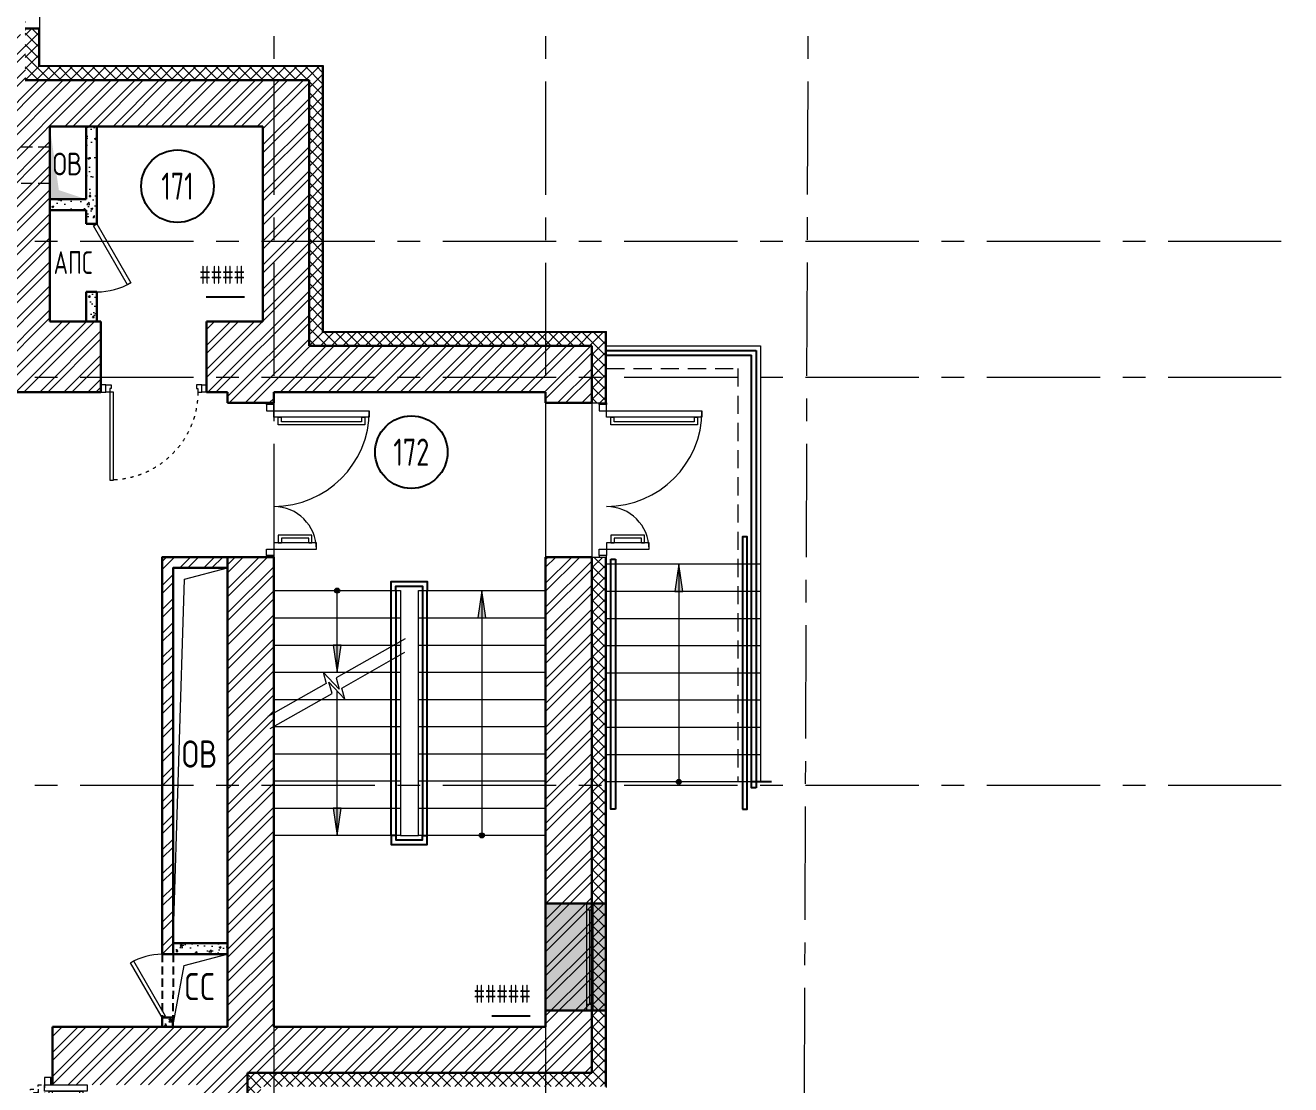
# Model space of a CAD drawing. Header units: millimetres. Extents: x -13407 to 8063098, y -2635 to 109271.
# Drawn here: x 14830 to 28790, y 36090 to 47776 of the extents above; entities that cross this region are included whole.
import ezdxf
from ezdxf.enums import TextEntityAlignment as Align

# ---------------------------------------------------------------- set-up
doc = ezdxf.new("R2010")
doc.units = ezdxf.units.MM
for name, pattern in [('ACAD_ISO03W100', [30, 12, -18]), ('ADSK_Скрыто', [6, 3, -3]), ('ADSK_Штрих_ш3 п1_5', [4.5, 3, -1.5]), ('ADSK_Штриховая_ш2 п1', [3, 2, -1]), ('CENTER', [2, 1.25, -0.25, 0.25, -0.25]), ('DASHED', [19.05, 12.7, -6.35])]:
    doc.linetypes.add(name, pattern=pattern)
doc.layers.get('Defpoints').update_dxf_attribs({"color": 6})
for name, color, linetype, lineweight in [('АР_Двери', 5, 'Continuous', 18), ('АР_Лестницы', 250, 'Continuous', 15), ('АР_Лестницы ограждение', 94, 'Continuous', 25), ('АР_Маркер экспликации', 239, 'Continuous', 13), ('АР_Навесной фасад', 5, 'Continuous', 5), ('АР_Номер помещения', 1, 'Continuous', 25), ('АР_Окна БЛОК', 250, 'Continuous', 13), ('АР_Оси', 193, 'Continuous', 9), ('АР_Перегородки газоблок', 165, 'Continuous', 30), ('АР_Перегородки газоблок_Штрих', 165, 'Continuous', 5), ('АР_Перегородки_кирпич_Штрих', 244, 'Continuous', 5), ('АР_Помещения_площадь', 19, 'Continuous', 9), ('АР_Сущ Несущая стена', 202, 'Continuous', 30), ('АР_тонкая линия', 250, 'Continuous', 0), ('АР_Утеплитель', 250, 'Continuous', 9), ('АР_Шкафы ЭОМ', 1, 'Continuous', 0), ('АР_Штриховка кирпич', 250, 'Continuous', 9), ('Спринклеры', 7, 'Continuous', 18), ('Функциональное зонирование', 250, 'Continuous', 18)]:
    doc.layers.add(name, color=color, linetype=linetype, lineweight=lineweight)
doc.layers.add('АР_Отверстия', color=251, linetype='Continuous')
doc.layers.get('АР_Маркер экспликации').off()
doc.styles.add('ICOCPEUR', font='isocpeur.ttf')
doc.styles.add('ISOCPEUR', font='isocpeur.ttf', dxfattribs={"width": 0.7})
doc.styles.get("Standard").update_dxf_attribs({"font": 'arial.ttf'})
pattern_1 = [(50, (211803.85, -55205.68), (215.17805, -18.82564), [22.5, -247.5]), (355, (211803.85, -55205.68), (-41.6254, 225.65764), [18, -198]), (100.45144, (211821.79, -55207.25), (173.55265, 206.832), [19.12206, -210.34263]), (46.1842, (211803.85, -55145.68), (320.1724, -49.6558), [33.75, -371.25]), (96.63564, (211830.53, -55149.82), (280.3986, 292.2356), [28.6831, -315.51413]), (351.18416, (211803.85, -55145.68), (280.3986, 292.2356), [27, -297]), (21, (211833.85, -55160.68), (179.07212, -120.78567), [22.5, -247.5]), (326, (211833.85, -55160.68), (72.9946, 217.54501), [18, -198]), (71.45144, (211848.78, -55170.75), (252.06671, 96.75935), [19.12206, -210.34263]), (37.5, (211803.85, -55205.68), (3.647957, 99.868156), [0, -195.6, 0, -201, 0, -198.75]), (7.5, (211803.85, -55205.68), (78.92086, 118.323514), [0, -114.6, 0, -191.1, 0, -75.75]), (327.5, (211736.95, -55205.68), (160.14673, -6.766462), [0, -75, 0, -234, 0, -310.5]), (317.5, (211706.95, -55205.68), (174.95585, 30.031495), [0, -97.5, 0, -155.4, 0, -220.5])]
pattern_2 = [(45, (-951676.66, 109617.1), (-132.58252, 132.58252), []), (45, (-951588.28, 109617.1), (-132.58252, 132.58252), [])]

# ---------------------------------------------------------------- blocks, each defined once
blk = doc.blocks.new('*U295')
h = blk.add_hatch(color=253)
h.dxf.hatch_style = 1
edge = h.paths.add_edge_path()
edge.add_arc((0, 0), 27.6, 359.64, 719.64)
h = blk.add_hatch(color=253)
h.dxf.hatch_style = 1
h.paths.add_polyline_path([(2100, -44), (2100, 44), (2400, 0)])
at = {"color": 253}
blk.add_line((2400, 0), (0, 0), dxfattribs=at)
blk.add_lwpolyline([(2100, 44), (2100, -44), (2400, 0), (2100, 44)], dxfattribs=at)
blk.add_circle((0, 0), 27.6, dxfattribs=at)
blk = doc.blocks.new('*U355')
h = blk.add_hatch(color=253)
h.dxf.hatch_style = 1
edge = h.paths.add_edge_path()
edge.add_arc((0, 0), 27.6, 359.64, 719.64)
h = blk.add_hatch(color=253)
h.dxf.hatch_style = 1
h.paths.add_polyline_path([(2400, -44), (2400, 44), (2700, 0)])
at = {"color": 253}
blk.add_line((2700, 0), (0, 0), dxfattribs=at)
blk.add_lwpolyline([(2400, 44), (2400, -44), (2700, 0), (2400, 44)], dxfattribs=at)
blk.add_circle((0, 0), 27.6, dxfattribs=at)
blk = doc.blocks.new('*U356')
h = blk.add_hatch(color=253)
h.dxf.hatch_style = 1
edge = h.paths.add_edge_path()
edge.add_arc((0, 0), 27.6, 359.64, 719.64)
h = blk.add_hatch(color=253)
h.dxf.hatch_style = 1
h.paths.add_polyline_path([(600, -44), (600, 44), (900, 0)])
at = {"color": 253}
blk.add_line((900, 0), (0, 0), dxfattribs=at)
blk.add_lwpolyline([(600, 44), (600, -44), (900, 0), (600, 44)], dxfattribs=at)
blk.add_circle((0, 0), 27.6, dxfattribs=at)
blk = doc.blocks.new('*U374')
at = {"color": 253}
for points in [[(-55, -80), (-55, 0), (-115, 0), (-115, -40), (-100, -40), (-100, -80), (-55, -80)], [(0, 0), (0, -80), (-55, -80), (-55, 0), (0, 0)], [(-1170, 0), (-1170, -80), (-1115, -80), (-1115, 0), (-1170, 0)], [(-1115, -80), (-1115, 0), (-1055, 0), (-1055, -40), (-1070, -40), (-1070, -80), (-1115, -80)]]:
    blk.add_lwpolyline(points, dxfattribs=at)
blk.add_lwpolyline([(-100, -80), (-100, -1050), (-140, -1050), (-140, -80)], close=True, dxfattribs=at)
at = {"color": 253, "linetype": 'ACAD_ISO03W100', "ltscale": 3}
blk.add_arc((-100, -80), 970, 180, 270, dxfattribs=at)
blk = doc.blocks.new('*U395')
h = blk.add_hatch(color=253)
h.dxf.hatch_style = 1
h.paths.add_polyline_path([(-1180, -450), (0, -450), (0, 220), (-1180, 220)])
at = {"color": 253, "lineweight": 30}
for p, q in [((-1180, -450), (-1180, 220)), ((0, -450), (0, 220))]:
    blk.add_line(p, q, dxfattribs=at)
at = {"color": 253}
for p, q in [((0, 220), (-1180, 220)), ((-1180, 70), (0, 70)), ((-1180, 0), (0, 0)), ((-1110, 0), (-1110, 70)), ((-1110, 35), (-70, 35)), ((-70, 0), (-70, 70)), ((-1180, -450), (0, -450)), ((-1180, -450), (-1180, -450)), ((-1180, -450), (-1180, -450)), ((0, -450), (0, -450)), ((0, -450), (0, -450))]:
    blk.add_line(p, q, dxfattribs=at)
blk = doc.blocks.new('*U563')
at = {"layer": 'Defpoints', "color": 253}
blk.add_line((-12827, -3942), (-13249, -3942), dxfattribs=at)
at = {"layer": 'АР_Номер помещения', "color": 253}
blk.add_circle((-14138, 2280), 400, dxfattribs=at)
at = {"layer": 'Defpoints', "color": 253, "style": 'ISOCPEUR', "width": 0.7, "flags": 1}
blk.add_attdef('КАТЕГОРИЯ', (-499, -2092), '', height=250, dxfattribs=at)
at = {"layer": 'Defpoints', "color": 253, "style": 'ISOCPEUR', "width": 0.7}
blk.add_attdef('ПЛОЩАДЬ_ПОМЕЩЕНИЯ', text='', height=200, dxfattribs=at).set_placement((-12822, -3695), align=Align.MIDDLE_RIGHT)
at = {"layer": 'АР_Номер помещения', "color": 253, "style": 'ISOCPEUR', "width": 0.7}
blk.add_attdef('НОМЕР_ПОМЕЩЕНИЯ', text='', height=300, dxfattribs=at).set_placement((-14138, 2280), align=Align.MIDDLE_CENTER)
at = {"layer": 'АР_Помещения_площадь', "color": 253, "lineweight": 30, "width": 0.7, "flags": 104}
blk.add_attdef('ИМЯ_ПОМЕЩЕНИЯ', text='', height=100, dxfattribs=at).set_placement((158, 1217), align=Align.MIDDLE_CENTER)
blk = doc.blocks.new('*U588')
at = {"layer": 'Defpoints', "color": 253}
blk.add_line((-20356, 1785), (-20778, 1785), dxfattribs=at)
at = {"layer": 'АР_Номер помещения', "color": 253}
blk.add_circle((-21095, 3010), 400, dxfattribs=at)
at = {"layer": 'Defpoints', "color": 253, "style": 'ISOCPEUR', "width": 0.7}
blk.add_attdef('ПЛОЩАДЬ_ПОМЕЩЕНИЯ', text='', height=200, dxfattribs=at).set_placement((-20351, 2032), align=Align.MIDDLE_RIGHT)
at = {"layer": 'Defpoints', "color": 253, "style": 'ISOCPEUR', "width": 0.7, "flags": 1}
blk.add_attdef('КАТЕГОРИЯ', (-499, -2092), '', height=250, dxfattribs=at)
at = {"layer": 'АР_Номер помещения', "color": 253, "style": 'ISOCPEUR', "width": 0.7}
blk.add_attdef('НОМЕР_ПОМЕЩЕНИЯ', text='', height=300, dxfattribs=at).set_placement((-21095, 3010), align=Align.MIDDLE_CENTER)
at = {"layer": 'АР_Помещения_площадь', "color": 253, "lineweight": 30, "width": 0.7, "flags": 104}
blk.add_attdef('ИМЯ_ПОМЕЩЕНИЯ', text='', height=100, dxfattribs=at).set_placement((158, 1217), align=Align.MIDDLE_CENTER)
blk = doc.blocks.new('*U456')
at = {"color": 253}
for p, q in [((-750, 0), (-750, 100)), ((0, 0), (0, 100))]:
    blk.add_line(p, q, dxfattribs=at)
blk.add_lwpolyline([(0, 0), (-650, -375), (-671, -337), (-22, 38)], close=True, dxfattribs=at)
blk.add_arc((0, 0), 750, 180, 210, dxfattribs=at)
blk = doc.blocks.new('*U455')
at = {"color": 253}
for p, q in [((-750, 0), (-750, 100)), ((0, 0), (0, 100))]:
    blk.add_line(p, q, dxfattribs=at)
blk.add_lwpolyline([(0, 0), (-650, -375), (-671, -337), (-22, 38)], close=True, dxfattribs=at)
blk.add_arc((0, 0), 750, 180, 210, dxfattribs=at)
blk = doc.blocks.new('дв.1700')
at = {"layer": 'АР_Двери', "color": 253}
for points in [[(-87, 0), (-87, -80), (-70, -80), (-70, 0), (-87, 0)], [(-70, -80), (-70, 0), (0, 0), (0, -30), (0, -30), (0, -80), (-70, -80)], [(1596, -80), (1596, 0), (1526, 0), (1526, -30), (1526, -30), (1526, -80), (1596, -80)], [(1613, 0), (1613, -80), (1596, -80), (1596, 0), (1613, 0)]]:
    blk.add_lwpolyline(points, dxfattribs=at)
for points in [[(0, -80), (-692, -876), (-639, -922), (53, -126)], [(1997, -150), (1526, -150), (1526, -80), (1997, -80)], [(20, -164), (-606, -884), (-542, -940), (84, -219)], [(-3, -190), (-583, -858), (-546, -890), (35, -223)], [(1947, -235), (1576, -235), (1576, -150), (1947, -150)], [(1912, -200), (1611, -200), (1611, -150), (1912, -150)]]:
    blk.add_lwpolyline(points, close=True, dxfattribs=at)
at = {"layer": 'АР_Двери', "color": 253, "linetype": 'ACAD_ISO03W100', "ltscale": 3}
for points in [[(0, -80), (0, -1135), (70, -1135), (70, -80)], [(1456, -551), (1456, -80), (1526, -80), (1526, -551)]]:
    blk.add_lwpolyline(points, close=True, dxfattribs=at)
for points in [[(70, -1050), (70, -1085), (155, -1085), (155, -130), (70, -130), (70, -165)], [(1456, -466), (1456, -501), (1371, -501), (1371, -130), (1456, -130), (1456, -165)], [(70, -1050), (120, -1050), (120, -165), (70, -165)], [(1456, -466), (1406, -466), (1406, -165), (1456, -165)]]:
    blk.add_lwpolyline(points, dxfattribs=at)
for centre, radius, start, end in [((0, -80), 1055, 229, 0), ((1526, -80), 471, 180, 351.4758)]:
    blk.add_arc(centre, radius, start, end, dxfattribs=at)
blk = doc.blocks.new('1700-2')
at = {"color": 253}
for points in [[(80, 1600), (0, 1600), (0, 1583), (80, 1583), (80, 1600)], [(0, 1583), (80, 1583), (80, 1513), (50, 1513), (50, 1513), (0, 1513), (0, 1583)], [(-386, 1443), (-421, 1443), (-421, 1358), (-50, 1358), (-50, 1443), (-85, 1443)], [(-386, 1443), (-386, 1393), (-85, 1393), (-85, 1443)], [(-970, 57), (-1005, 57), (-1005, 142), (-50, 142), (-50, 57), (-85, 57)], [(-970, 57), (-970, 107), (-85, 107), (-85, 57)], [(0, -83), (80, -83), (80, -13), (50, -13), (50, -13), (0, -13), (0, -83)], [(80, -100), (0, -100), (0, -83), (80, -83), (80, -100)]]:
    blk.add_lwpolyline(points, dxfattribs=at)
for points in [[(-471, 1443), (0, 1443), (0, 1513), (-471, 1513)], [(0, -13), (-1055, -13), (-1055, 57), (0, 57)]]:
    blk.add_lwpolyline(points, close=True, dxfattribs=at)
for centre, radius, start, end in [((0, 1513), 471, 180, 270), ((0, -13), 1055, 90, 180)]:
    blk.add_arc(centre, radius, start, end, dxfattribs=at)

msp = doc.modelspace()

# ---------------------------------------------------------------- hatches: boundary and pattern name
at = {"layer": 'АР_Лестницы'}
h = msp.add_hatch(color=253, dxfattribs=at)
h.dxf.hatch_style = 1
h.paths.add_polyline_path([(18226, 39140), (18314.6, 39140), (18270.3, 38840)])
at = {"layer": 'АР_Перегородки газоблок_Штрих', "ltscale": 100}
h = msp.add_hatch(dxfattribs=at)
h.set_pattern_fill('AR-CONC', color=253, scale=30)
h.set_pattern_definition(pattern_1)
h.paths.add_polyline_path([(15619.8, 45738.4), (15499.8, 45858.4), (15619.8, 45736.9), (15619.8, 46660), (15501.3, 46656.5), (15498.3, 46660.3), (15499.8, 45858.4), (15099.8, 45858.4), (15099.8, 45738.4), (15499.8, 45738.4), (15499.8, 45585), (15619.8, 45585)])
h = msp.add_hatch(dxfattribs=at)
h.set_pattern_fill('AR-CONC', color=253, scale=30)
h.set_pattern_definition(pattern_1)
h.paths.add_polyline_path([(15619.8, 44835), (15499.8, 44835), (15499.8, 44510), (15619.8, 44510)])
h = msp.add_hatch(dxfattribs=at)
h.set_pattern_fill('AR-CONC', color=253, scale=30)
h.set_pattern_definition([(50, (76865.7, -56750.77), (215.17805, -18.82564), [22.5, -247.5]), (355, (76865.7, -56750.77), (-41.6254, 225.65764), [18, -198]), (100.45144, (76883.63, -56752.34), (173.55265, 206.832), [19.12206, -210.34263]), (46.1842, (76865.7, -56690.77), (320.1724, -49.6558), [33.75, -371.25]), (96.63564, (76892.38, -56694.9), (280.3986, 292.2356), [28.6831, -315.5141]), (351.18416, (76865.7, -56690.77), (280.3986, 292.2356), [27, -297]), (21, (76895.7, -56705.77), (179.07212, -120.78567), [22.5, -247.5]), (326, (76895.7, -56705.77), (72.9946, 217.545), [18, -198]), (71.45144, (76910.62, -56715.84), (252.0667, 96.75935), [19.12206, -210.34263]), (37.5, (76865.7, -56750.77), (3.647957, 99.868156), [0, -195.6, 0, -201, 0, -198.75]), (7.5, (76865.7, -56750.77), (78.92086, 118.32351), [0, -114.6, 0, -191.1, 0, -75.75]), (327.5, (76798.8, -56750.77), (160.14673, -6.76646), [0, -75, 0, -234, 0, -310.5]), (317.5, (76768.8, -56750.77), (174.95585, 30.0315), [0, -97.5, 0, -155.4, 0, -220.5])])
h.paths.add_polyline_path([(17060, 37650.1), (16460.5, 37650), (16460.5, 37529.9), (17060, 37530)])
h = msp.add_hatch(dxfattribs=at)
h.set_pattern_fill('AR-CONC', color=253, scale=30)
h.set_pattern_definition([(50, (76743.66, -57570.77), (215.17805, -18.82564), [22.5, -247.5]), (355, (76743.66, -57570.77), (-41.6254, 225.65764), [18, -198]), (100.45144, (76761.6, -57572.34), (173.55265, 206.832), [19.12206, -210.34263]), (46.1842, (76743.66, -57510.77), (320.1724, -49.6558), [33.75, -371.25]), (96.63564, (76770.34, -57514.9), (280.3986, 292.2356), [28.6831, -315.5141]), (351.18416, (76743.66, -57510.77), (280.3986, 292.2356), [27, -297]), (21, (76773.66, -57525.77), (179.07212, -120.78567), [22.5, -247.5]), (326, (76773.66, -57525.77), (72.9946, 217.545), [18, -198]), (71.45144, (76788.59, -57535.84), (252.0667, 96.75935), [19.12206, -210.34263]), (37.5, (76743.66, -57570.77), (3.647957, 99.868156), [0, -195.6, 0, -201, 0, -198.75]), (7.5, (76743.66, -57570.77), (78.92086, 118.32351), [0, -114.6, 0, -191.1, 0, -75.75]), (327.5, (76676.76, -57570.77), (160.14673, -6.76646), [0, -75, 0, -234, 0, -310.5]), (317.5, (76646.76, -57570.77), (174.95585, 30.0315), [0, -97.5, 0, -155.4, 0, -220.5])])
h.paths.add_polyline_path([(16458.5, 36830.1), (16338.5, 36830), (16338.5, 36730), (16458.5, 36730.1)])
at = {"layer": 'АР_Перегородки_кирпич_Штрих', "ltscale": 100}
h = msp.add_hatch(dxfattribs=at)
h.set_pattern_fill('ANSI32', color=253, scale=500)
h.set_pattern_definition([(45, (-951059.5, 101711.4), (-132.58252, 132.58252), []), (45, (-950971.1, 101711.4), (-132.58252, 132.58252), [])])
h.paths.add_polyline_path([(16460.5, 41790), (17060, 41790), (17060, 41910), (16340.5, 41910), (16340.5, 37916.9), (16340.5, 37796.9), (16340.5, 37529.9), (16460.5, 37529.9)])
at = {"layer": 'АР_Утеплитель', "ltscale": 100}
h = msp.add_hatch(dxfattribs=at)
h.set_pattern_fill('ANSI37', color=253, scale=700)
h.set_pattern_definition([(45, (47385, 6100), (-61.87184, 61.87184), []), (135, (47385, 6100), (-61.87184, -61.87184), [])])
h.paths.add_polyline_path([(55415, 3491.3), (55265, 3491.3), (55265, 1960), (55415, 1960)], flags=17)
h.paths.add_polyline_path([(55040, 27630), (55040, 27480), (62165, 27480), (62165, 22790), (62315, 22790), (62315, 27630)])
h.paths.add_polyline_path([(53370, 27630), (53370, 27480), (53889.9, 27480), (53889.9, 27630)])
h.paths.add_polyline_path([(47985, 31445), (47985, 31595), (46215, 31595), (46215, 31445)])
h.paths.add_polyline_path([(47985, 31595), (47985, 31445), (51665, 31445), (51665, 27480), (51855, 27480), (51855, 27630), (51815, 27630), (51815, 31595)])
h.paths.add_polyline_path([(26921.2, 31445), (26921.2, 31595), (26405, 31595), (26405, 31445)])
h.paths.add_polyline_path([(17279.8, 33895), (17429.8, 33895), (17429.8, 35940), (17279.8, 35940)])
h.paths.add_polyline_path([(68665, 6786.4), (68515, 6786.4), (68515, -100), (55415, -100), (55415, 1560), (55265, 1560), (55265, -250), (68665, -250)])
h.paths.add_polyline_path([(68515, 6786.4), (68665, 6786.4), (68665, 7751.7), (68515, 7751.7)])
h.paths.add_polyline_path([(14979.8, 47738.8), (14829.4, 47738.8), (14829.8, 47170), (17959.8, 47170), (17959.8, 44240), (21080, 44240), (21080, 43610), (21230, 43610), (21230, 44390), (18109.8, 44390), (18109.8, 47320), (14979.8, 47320)])
h.paths.add_polyline_path([(39096.5, 11290), (39096.5, 11433), (47535, 11440), (47535, 6250), (55415, 6250), (55415, 3491.3), (55265, 3491.3), (55265, 6100), (47385, 6100), (47385, 11290)])
h.paths.add_polyline_path([(62315, 12645), (62165, 12645), (62165, 9610), (68515, 9610), (68515, 7991.7), (68665, 7991.7), (68665, 9760), (62315, 9760)])
h.paths.add_polyline_path([(62165.1, 14845), (62315, 14845), (62315, 21640), (62165.2, 21640)])
h.paths.add_polyline_path([(62315, 14845), (62165.1, 14845), (62165.1, 12645), (62315, 12645)])
h.paths.add_polyline_path([(17998.2, 36070), (17998.2, 36220), (17279.8, 36220), (17279.8, 35940), (17429.8, 35940), (17429.8, 36070)])
h.paths.add_polyline_path([(17998.2, 36220), (17998.2, 36070), (21230, 36070), (21230, 41910), (21080, 41910), (21080, 36220)])
h.paths.add_polyline_path([(24755, 31445), (24755, 31595), (17429.8, 31595), (17429.8, 32195), (17279.8, 32195), (17279.8, 31445)])
h.paths.add_polyline_path([(43645, 31595), (43645, 31445), (46215, 31445), (46215, 31595)])
h.paths.add_polyline_path([(41875, 31445), (41875, 31595), (26921.2, 31595), (26921.2, 31445)])
h.paths.add_polyline_path([(14829.8, 49378.8), (14979.8, 49378.8), (14979.8, 50520.3), (15129.8, 50520.3), (15129.8, 50670.3), (14829.8, 50670.3)])
h.paths.add_polyline_path([(14829.8, 47738.8), (14829.4, 47738.8), (14979.8, 47738.8)])
at = {"layer": 'АР_Штриховка кирпич', "ltscale": 100}
h = msp.add_hatch(dxfattribs=at)
h.set_pattern_fill('ANSI32', color=253, scale=500)
h.set_pattern_definition(pattern_2)
h.paths.add_polyline_path([(17959.8, 47170), (17449.8, 46660), (17449.8, 44510), (16830, 44510), (16830, 43730), (17060, 43730), (17060, 43610), (17569.9, 43610), (17569.9, 43730), (20569.9, 43730), (20570, 43610), (21080, 43610), (21080, 44240.2), (17959.8, 44240)])
h.paths.add_polyline_path([(14829.8, 49443.8), (14829.8, 47673.8), (14319.8, 47673.8), (14319.8, 43729.8), (15663, 43730), (15662.9, 44510), (15099.8, 44509.9), (15099.8, 46660), (17449.8, 46660), (17959.8, 47170), (14830.2, 47170), (14829.8, 50670.3), (15129.8, 50670.3), (15129.8, 51163.7), (14319.8, 51163.7), (14319.8, 49443.8)])
h = msp.add_hatch(dxfattribs=at)
h.set_pattern_fill('ANSI32', color=253, scale=500)
h.set_pattern_definition(pattern_2)
h.paths.add_polyline_path([(17279.8, 36220), (21080, 36220), (21080, 36730), (20569.9, 36730), (17570, 36730), (17569.9, 41910), (17060, 41910), (17060, 36730), (15130, 36730), (15130, 36090), (16769.8, 36090), (16769.8, 33895), (17279.8, 33895)])
h = msp.add_hatch(dxfattribs=at)
h.set_pattern_fill('ANSI32', color=253, scale=500)
h.set_pattern_definition(pattern_2)
h.paths.add_polyline_path([(21080, 41910), (20569.9, 41910), (20569.9, 36730), (21080, 36730)])
at = {"layer": 'Спринклеры', "linetype": 'ADSK_Скрыто', "lineweight": 9}
msp.add_hatch(color=253, dxfattribs=at).paths.add_polyline_path([(15099.8, 45858.4), (15499.8, 45858.4), (15199.8, 45958.4), (15099.8, 46658.4)])

# ---------------------------------------------------------------- linework, layer by layer
at = {"color": 253, "ltscale": 100}
msp.add_line((23060, 39430.1), (22840, 39430.1), dxfattribs=at)
at = {"color": 253, "linetype": 'ADSK_Штрих_ш3 п1_5', "ltscale": 30}
for p, q in [((16338.5, 37530.4), (16338.5, 36830)), ((16460.3, 37530.4), (16458.5, 36830))]:
    msp.add_line(p, q, dxfattribs=at)
at = {"layer": 'АР_Лестницы', "color": 253, "ltscale": 100}
for p, q in [((21240, 44240), (22940, 44240)), ((22940, 44240), (22940, 39430.1)), ((22940, 41830.1), (21240, 41830.1)), ((22940, 41530.1), (21240, 41530.1)), ((17570, 41240), (18970.6, 41240)), ((19169.3, 41240), (20570.2, 41240)), ((22940, 41230.1), (21240, 41230.1)), ((17570, 40940), (18970.6, 40940)), ((19169.3, 40940), (20570.1, 40940)), ((22940, 40930.1), (21240, 40930.1)), ((17570, 40640), (18970.6, 40640)), ((19169.3, 40640), (20570.1, 40640)), ((22940, 40630.1), (21240, 40630.1)), ((17570, 40340), (18970.6, 40340)), ((19169.4, 40340), (20570.1, 40340)), ((22940, 40330.1), (21240, 40330.1)), ((17570, 40040), (18970.6, 40040)), ((19169.4, 40040), (20570.1, 40040)), ((22940, 40030.1), (21240, 40030.1)), ((17570, 39740), (18970.6, 39740)), ((19169.4, 39740), (20570.1, 39740)), ((22940, 39730.1), (21240, 39730.1)), ((17570, 39440), (18970.6, 39440)), ((19169.4, 39440), (20570.1, 39440)), ((22940, 39430.1), (21240, 39430.1)), ((22940, 39430.1), (22720, 39430.1)), ((17570, 39140), (18970.6, 39140)), ((19169.4, 39140), (20570.1, 39140)), ((18970.6, 38840), (19169.3, 38840))]:
    msp.add_line(p, q, dxfattribs=at)
at = {"layer": 'АР_Лестницы', "color": 253}
msp.add_line((18270.3, 38840), (18270.3, 40432.3), dxfattribs=at)
at = {"layer": 'АР_Лестницы', "color": 253, "ltscale": 100}
for points in [[(17570, 38840), (17570, 41540), (18970.6, 41540), (18970.6, 38840)], [(19169.3, 38840), (19169.3, 41540), (20569.9, 41540), (20569.9, 38840)]]:
    msp.add_lwpolyline(points, close=True, dxfattribs=at)
at = {"layer": 'АР_Лестницы', "color": 253, "ltscale": 25}
for points in [[(19019.8, 41007.5), (18259.2, 40577), (18293.6, 40452.9), (18116, 40639.6), (18150.4, 40515.5), (17507, 40151.3)], [(17531, 40017.9), (18213.4, 40404.2), (18179, 40528.3), (18356.6, 40341.6), (18322.2, 40465.7), (19018.1, 40859.6)]]:
    msp.add_lwpolyline(points, dxfattribs=at)
at = {"layer": 'АР_Лестницы', "color": 253}
msp.add_lwpolyline([(18314.6, 39140), (18226, 39140), (18270.3, 38840), (18314.6, 39140)], dxfattribs=at)
at = {"layer": 'АР_Лестницы ограждение', "color": 253, "ltscale": 100}
for p, q in [((21240, 44187), (22891.7, 44187)), ((21240, 44137), (22841.7, 44137)), ((21290.1, 41886.9), (21340.1, 41886.9))]:
    msp.add_line(p, q, dxfattribs=at)
for points in [[(22891.7, 39366.2), (22841.7, 39366.2), (22841.7, 44137)], [(22891.7, 44187), (22891.7, 39366.2)], [(21340.1, 39127.7), (21290.1, 39127.7), (21290.1, 41886.9)], [(21340.1, 41886.9), (21340.1, 39127.7)], [(18866, 41540), (18866, 41640.3), (19261.9, 41640.3), (19261.9, 41540)], [(18916, 38840), (18866, 38840), (18866, 41540)], [(18916, 41540), (18916, 41590.3), (19211.9, 41590.3), (19211.9, 41540)], [(18916, 41540), (18916, 38840)], [(19211.9, 38840), (19261.9, 38840), (19261.9, 41540)], [(19211.9, 41540), (19211.9, 38840)], [(18866, 38840), (18866, 38739.7), (19261.9, 38739.7), (19261.9, 38844.4)], [(18916, 38840), (18916, 38789.7), (19211.9, 38789.7), (19211.9, 38844.4)]]:
    msp.add_lwpolyline(points, dxfattribs=at)
msp.add_lwpolyline([(22741.7, 39127.7), (22791.7, 39127.7), (22791.7, 42132.6), (22741.7, 42132.6)], close=True, dxfattribs=at)
at = {"layer": 'АР_Навесной фасад', "color": 253, "ltscale": 100}
for p, q in [((14989.8, 47640.6), (14989.8, 49156.9)), ((14979.8, 47640.6), (14979.8, 47738.8)), ((14979.8, 47320), (14979.8, 47640.6)), ((14989.8, 47330), (14989.8, 47640.6)), ((18119.8, 47330), (14989.8, 47330)), ((18119.8, 44400), (18119.8, 47330)), ((18109.8, 47320), (14979.8, 47320)), ((18109.8, 44390), (18109.8, 47320)), ((18119.8, 44400), (21240, 44400)), ((21240, 43610), (21240, 44400)), ((21240, 43610), (21240, 44400)), ((18109.8, 44390), (21230, 44390)), ((21230, 43610), (21230, 44390)), ((21230, 43610), (21230, 44390)), ((21230, 36070), (21230, 41910)), ((21240, 36060), (21240, 41910))]:
    msp.add_line(p, q, dxfattribs=at)
for points in [[(21080, 43610), (21240, 43610)], [(21080, 41910), (21240, 41910)]]:
    msp.add_lwpolyline(points, dxfattribs=at)
at = {"layer": 'АР_Оси', "color": 253, "linetype": 'CENTER', "ltscale": 1000}
for p, q in [((17569.9, 79157.5), (17569.9, 23425.1)), ((20569.9, 79157.5), (20569.9, 23425.1)), ((23569.9, 79157.5), (23379.9, 23425.1)), ((-12563.8, 45395), (70614.6, 45395)), ((-12563.8, 43895), (70614.6, 43895)), ((-12563.8, 39395), (70614.6, 39395))]:
    msp.add_line(p, q, dxfattribs=at)
at = {"layer": 'АР_Перегородки газоблок', "color": 253, "ltscale": 100}
for p, q in [((15499.8, 46660), (15499.8, 45858.4)), ((15619.8, 46660), (15619.8, 45585)), ((15499.8, 45738.4), (15099.8, 45738.4)), ((15499.8, 45738.4), (15499.8, 45585)), ((15499.8, 45585), (15619.8, 45585)), ((15499.8, 44835), (15499.8, 44510)), ((15499.8, 44835), (15619.8, 44835)), ((15619.8, 44835), (15619.8, 44510)), ((16338.5, 36830), (16458.5, 36830)), ((16338.5, 36730), (16338.5, 36830))]:
    msp.add_line(p, q, dxfattribs=at)
for points in [[(15099.8, 45858.4), (15499.8, 45858.4)], [(16338.5, 37530.4), (16340.5, 41910), (17060, 41910)], [(17060, 41790), (16460.5, 41790), (16460.3, 37530.3)], [(17059.9, 37650), (16460.5, 37650)], [(16338.5, 37530.4), (17060, 37530)], [(16458.5, 36830), (16458.5, 36730)]]:
    msp.add_lwpolyline(points, dxfattribs=at)
at = {"layer": 'АР_Сущ Несущая стена', "color": 253, "ltscale": 100}
for p, q in [((14829.4, 47738.8), (14989.8, 47738.8)), ((17959.8, 47170), (14829.8, 47170)), ((17959.8, 44240), (17959.8, 47170)), ((15099.8, 44510), (15099.8, 46660)), ((17449.8, 46660), (15099.8, 46660)), ((17449.8, 44510), (17449.8, 46660)), ((15663, 44510), (15099.8, 44510)), ((15663, 44510), (15663, 43730)), ((16830, 44510), (16830, 43730)), ((17449.8, 44510), (16830, 44510)), ((17959.8, 44240), (21080, 44240)), ((21080, 43610), (21080, 44240)), ((15663, 43730), (14319.8, 43730)), ((16830, 43730), (17060, 43730)), ((17569.9, 43730), (20570, 43730)), ((20570, 43610), (20570, 43730)), ((17060, 43610), (17570, 43610)), ((20569.9, 43610), (21080, 43610)), ((17060, 41910), (17570, 41910)), ((17060, 36730), (17060, 41910)), ((17570, 36730), (17570, 41910)), ((20569.9, 41910), (21080, 41910)), ((20569.9, 36730), (20570, 41910)), ((21080, 36220), (21080, 41910)), ((15130, 36730), (17060, 36730)), ((15130, 36730), (15130, 36090)), ((17570, 36730), (20570, 36730)), ((17279.8, 33895), (17279.8, 36220)), ((17279.8, 36220), (21080, 36220))]:
    msp.add_line(p, q, dxfattribs=at)
for points in [[(17060, 43610), (17060, 43730)], [(17569.9, 43610), (17569.9, 43730)]]:
    msp.add_lwpolyline(points, dxfattribs=at)
at = {"layer": 'АР_тонкая линия', "color": 253, "linetype": 'ADSK_Штриховая_ш2 п1', "ltscale": 100}
for p, q in [((21240, 43990), (22690, 43990)), ((22690, 43990), (22690, 39430.1))]:
    msp.add_line(p, q, dxfattribs=at)
at = {"layer": 'АР_тонкая линия', "color": 253, "ltscale": 100}
for points in [[(20569.9, 43610), (20569.9, 41910)], [(21080, 43610), (21080, 41910)], [(16460.5, 37650), (16586.1, 41666.2), (17060, 41790)], [(16458.5, 36730.4), (16584, 37406.5), (17058, 37530.4)]]:
    msp.add_lwpolyline(points, dxfattribs=at)
at = {"layer": 'Функциональное зонирование', "color": 253, "linetype": 'DASHED', "ltscale": 10}
for p, q in [((15099.8, 46430), (14319.8, 46430)), ((15099.8, 46030), (14319.8, 46030))]:
    msp.add_line(p, q, dxfattribs=at)

# ---------------------------------------------------------------- block references
at = {"layer": 'АР_Двери', "color": 253, "rotation": 90}
msp.add_blockref('*U455', (15619.8, 45585), dxfattribs=at)
at = {"layer": 'АР_Двери', "color": 253, "xscale": -1}
msp.add_blockref('*U374', (15663, 43810), dxfattribs=at)
at = {"layer": 'АР_Двери', "color": 253, "lineweight": 30, "ltscale": 100, "rotation": 180}
for p in [(17570, 43510), (21240, 43510)]:
    msp.add_blockref('1700-2', p, dxfattribs=at)
at = {"layer": 'АР_Двери', "color": 253, "xscale": 0.9308722500000001, "yscale": 0.9308722500000001, "zscale": 0.9308722500000001, "rotation": 270}
msp.add_blockref('*U456', (16338.5, 36830), dxfattribs=at)
at = {"layer": 'АР_Двери', "color": 253}
msp.add_blockref('дв.1700', (13517, 36170), dxfattribs=at)
at = {"layer": 'АР_Лестницы', "color": 253, "ltscale": 100}
for name, p, rotation in [('*U295', (22040, 39430.1), 89.99999999999999), ('*U356', (18270.3, 41540), 270), ('*U355', (19866, 38840), 89.99999999999999)]:
    msp.add_blockref(name, p, dxfattribs=dict(at, rotation=rotation))
at = {"layer": 'АР_Маркер экспликации', "color": 253}
ref = msp.add_blockref('*U588', (37603.9, 42990.9), dxfattribs=at)
ref.add_attrib('НОМЕР_ПОМЕЩЕНИЯ', '171', dxfattribs={"layer": 'АР_Номер помещения', "color": 253, "height": 300, "style": 'ISOCPEUR', "width": 0.7}).set_placement((16508.8, 46000.8), align=Align.MIDDLE_CENTER)
ref.add_attrib('ПЛОЩАДЬ_ПОМЕЩЕНИЯ', '####', dxfattribs={"layer": 'Defpoints', "color": 253, "height": 200, "style": 'ISOCPEUR', "width": 0.7}).set_placement((17253, 45022.7), align=Align.MIDDLE_RIGHT)
ref = msp.add_blockref('*U563', (33226.3, 40787.1), dxfattribs=at)
ref.add_attrib('НОМЕР_ПОМЕЩЕНИЯ', '172', dxfattribs={"layer": 'АР_Номер помещения', "color": 253, "height": 300, "style": 'ISOCPEUR', "width": 0.7}).set_placement((19088.4, 43067.2), align=Align.MIDDLE_CENTER)
ref.add_attrib('ПЛОЩАДЬ_ПОМЕЩЕНИЯ', '#####', dxfattribs={"layer": 'Defpoints', "color": 253, "height": 200, "style": 'ISOCPEUR', "width": 0.7}).set_placement((20404.3, 37091.8), align=Align.MIDDLE_RIGHT)
at = {"layer": 'АР_Окна БЛОК', "color": 253, "rotation": 270}
msp.add_blockref('*U395', (21020, 36910), dxfattribs=at)

# ---------------------------------------------------------------- texts
at = {"layer": 'АР_Отверстия', "color": 253, "ltscale": 100, "char_height": 300, "attachment_point": 5, "line_spacing_factor": 0.7, "style": 'ICOCPEUR'}
for s, insert in [('\\A1;{\\W0.8;ОВ}', (16751.2, 39737.2)), ('\\A1;{\\W0.8;CC}', (16751.2, 37172.1))]:
    msp.add_mtext(s, dxfattribs=dict(at, insert=insert))
at = {"layer": 'АР_Шкафы ЭОМ', "color": 253, "ltscale": 100, "char_height": 250, "attachment_point": 5, "style": 'ICOCPEUR'}
for s, insert in [('\\A1;{\\W0.8;ОВ}', (15293.2, 46245.7)), ('\\A1;{\\W0.7;АПС}', (15358, 45157.8))]:
    msp.add_mtext(s, dxfattribs=dict(at, insert=insert))

doc.saveas('drawing.dxf')
